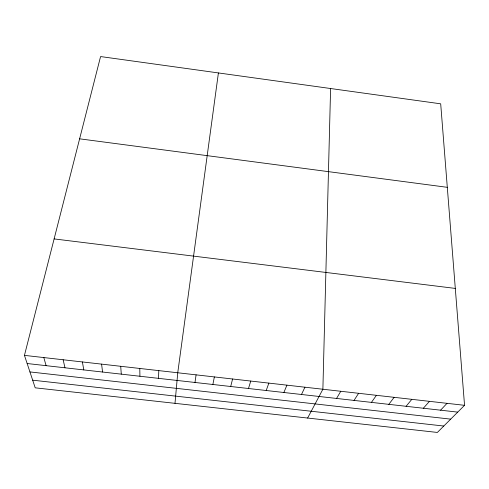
<?xml version="1.0" encoding="UTF-8"?>
<svg xmlns="http://www.w3.org/2000/svg" width="489" height="489" viewBox="0 0 489 489"><rect width="100%" height="100%" fill="white"/><g stroke="black" fill="none" stroke-linecap="round" stroke-linejoin="round"><path stroke-width="0.73" d="M330.595 88.521L322.881 389.238L307.624 418.046M158.522 378.352L158.797 370.613M174.995 403.333L177.745 372.765L218.406 72.934M194.989 382.465L196.083 374.849M212.874 384.482L214.365 376.921M230.704 386.499L232.587 378.993M24.45 355.369L100.575 56.559L440.693 103.821L464.55 405.32L437.362 432.441L35.208 387.826L24.45 355.369L464.55 405.32M248.479 388.504L250.759 381.053M266.199 390.503L268.871 383.107M283.871 392.496L286.927 385.161M301.487 394.489L304.934 387.202M336.566 398.443L340.778 391.273M354.03 400.418L358.62 393.297M371.444 402.38L376.408 395.314M388.804 404.342L394.14 397.331M406.108 406.292L411.824 399.336M423.37 408.242L429.452 401.335M440.577 410.185L447.025 403.333M29.939 371.921L450.699 419.134M32.671 380.179L443.78 426.035M27.152 363.523L457.735 412.123M54.12 238.913L455.302 288.412M79.621 138.821L447.301 187.324M43.827 357.563L46.094 365.662M63.142 359.757L64.976 367.795M82.39 361.946L83.802 369.916M101.584 364.122L102.568 372.037M120.716 366.292L121.278 374.146M139.787 368.455L139.927 376.249"/></g></svg>
